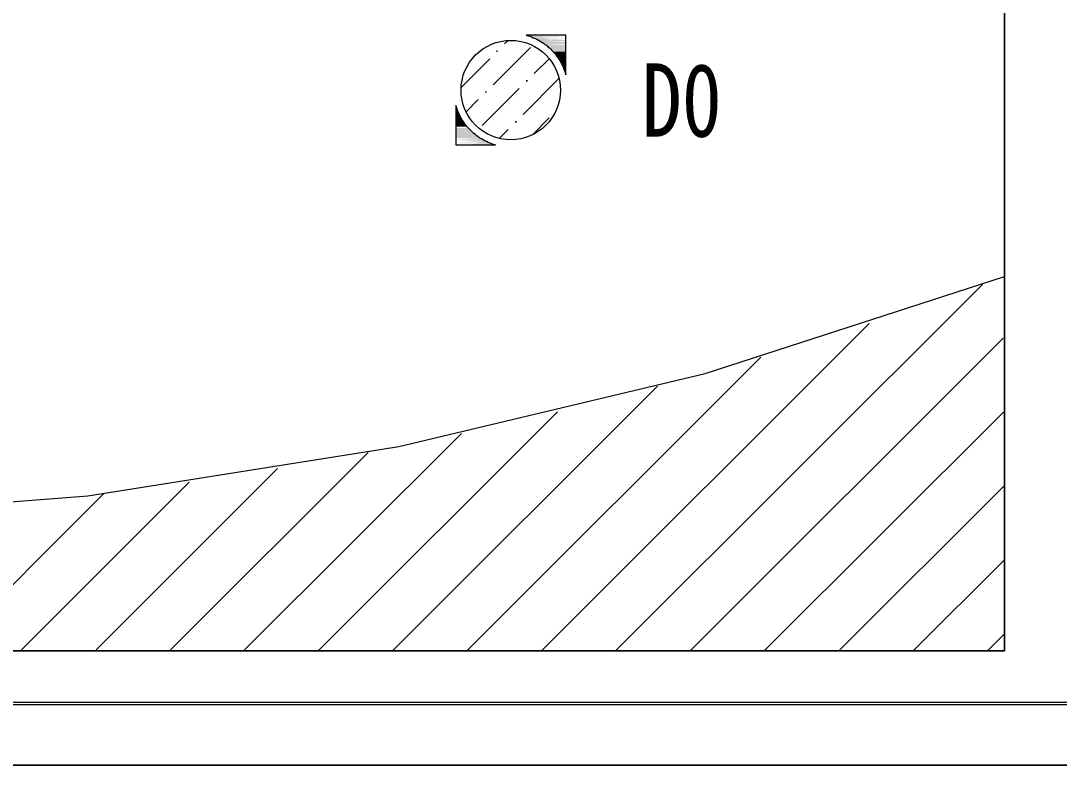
# Model space of a CAD drawing. Extents: x 164829 to 165429, y 198320 to 199620.
# Drawn here: x 165351.42 to 165383.24, y 199000.25 to 199023.04 of the extents above; entities that cross this region are included whole.
import ezdxf

# ---------------------------------------------------------------- set-up
doc = ezdxf.new("R2010")
doc.units = 0
doc.header["$MEASUREMENT"] = 0
doc.layers.add('元件', color=7, linetype='Continuous')
doc.styles.add('-宋体', font='', dxfattribs={"width": 0.7})
doc.styles.get('-宋体').set_extended_font_data('NSimSun')

# ---------------------------------------------------------------- blocks, each defined once
blk = doc.blocks.new('Manufacturer光辉电器PartName电源监控Series消防电源PartTypeMaxCurrent0MinCurrent0PolesMinPower0MaxPower0ShellFrameLimitingCurrentRemarkLibType2DelFlgfalseUpdateDate')
at = {"layer": '元件', "lineweight": 0, "transparency": 33554687}
h = blk.add_hatch(color=8, dxfattribs=at)
h.dxf.hatch_style = 2
h.paths.add_polyline_path([(27.698, 1.603), (27.751, 1.585), (28.906, 1.585)])
h = blk.add_hatch(color=8, dxfattribs=at)
h.dxf.hatch_style = 2
h.paths.add_polyline_path([(27.751, 1.585), (27.805, 1.568), (28.906, 1.568)])
h = blk.add_hatch(color=8, dxfattribs=at)
h.dxf.hatch_style = 2
h.paths.add_polyline_path([(27.805, 1.568), (27.859, 1.549), (28.906, 1.549)])
h = blk.add_hatch(color=8, dxfattribs=at)
h.dxf.hatch_style = 2
h.paths.add_polyline_path([(27.859, 1.549), (27.913, 1.523), (28.906, 1.523)])
h = blk.add_hatch(color=8, dxfattribs=at)
h.dxf.hatch_style = 2
h.paths.add_polyline_path([(27.913, 1.523), (27.966, 1.496), (28.906, 1.496)])
h = blk.add_hatch(color=8, dxfattribs=at)
h.dxf.hatch_style = 2
h.paths.add_polyline_path([(27.966, 1.496), (28.02, 1.478), (28.906, 1.478)])
h = blk.add_hatch(color=8, dxfattribs=at)
h.dxf.hatch_style = 2
h.paths.add_polyline_path([(28.02, 1.478), (28.073, 1.451), (28.906, 1.451)])
h = blk.add_hatch(color=8, dxfattribs=at)
h.dxf.hatch_style = 2
h.paths.add_polyline_path([(28.073, 1.451), (28.127, 1.416), (28.906, 1.416)])
h = blk.add_hatch(color=8, dxfattribs=at)
h.dxf.hatch_style = 2
h.paths.add_polyline_path([(28.073, 1.451), (28.906, 1.451), (28.906, 1.416)])
h = blk.add_hatch(color=8, dxfattribs=at)
h.dxf.hatch_style = 2
h.paths.add_polyline_path([(28.127, 1.416), (28.172, 1.389), (28.906, 1.389)])
h = blk.add_hatch(color=8, dxfattribs=at)
h.dxf.hatch_style = 2
h.paths.add_polyline_path([(28.172, 1.389), (28.226, 1.353), (28.906, 1.353)])
h = blk.add_hatch(color=8, dxfattribs=at)
h.dxf.hatch_style = 2
h.paths.add_polyline_path([(28.172, 1.389), (28.906, 1.389), (28.906, 1.353)])
h = blk.add_hatch(color=8, dxfattribs=at)
h.dxf.hatch_style = 2
h.paths.add_polyline_path([(28.226, 1.353), (28.27, 1.318), (28.906, 1.318)])
h = blk.add_hatch(color=8, dxfattribs=at)
h.dxf.hatch_style = 2
h.paths.add_polyline_path([(28.226, 1.353), (28.906, 1.353), (28.906, 1.318)])
h = blk.add_hatch(color=8, dxfattribs=at)
h.dxf.hatch_style = 2
h.paths.add_polyline_path([(28.27, 1.318), (28.316, 1.291), (28.906, 1.291)])
h = blk.add_hatch(color=8, dxfattribs=at)
h.dxf.hatch_style = 2
h.paths.add_polyline_path([(28.316, 1.291), (28.36, 1.246), (28.906, 1.246)])
h = blk.add_hatch(color=8, dxfattribs=at)
h.dxf.hatch_style = 2
h.paths.add_polyline_path([(28.316, 1.291), (28.906, 1.291), (28.906, 1.246)])
h = blk.add_hatch(color=8, dxfattribs=at)
h.dxf.hatch_style = 2
h.paths.add_polyline_path([(26.778, 1.136), (26.826, 1.136), (26.826, 1.088), (26.778, 1.088)])
h = blk.add_hatch(color=8, dxfattribs=at)
h.dxf.hatch_style = 2
h.paths.add_polyline_path([(28.36, 1.246), (28.405, 1.21), (28.906, 1.21)])
h = blk.add_hatch(color=8, dxfattribs=at)
h.dxf.hatch_style = 2
h.paths.add_polyline_path([(28.36, 1.246), (28.906, 1.246), (28.906, 1.21)])
h = blk.add_hatch(color=8, dxfattribs=at)
h.dxf.hatch_style = 2
h.paths.add_polyline_path([(28.405, 1.21), (28.449, 1.174), (28.906, 1.174)])
h = blk.add_hatch(color=8, dxfattribs=at)
h.dxf.hatch_style = 2
h.paths.add_polyline_path([(28.405, 1.21), (28.906, 1.21), (28.906, 1.174)])
h = blk.add_hatch(color=8, dxfattribs=at)
h.dxf.hatch_style = 2
h.paths.add_polyline_path([(28.449, 1.174), (28.485, 1.13), (28.906, 1.13)])
h = blk.add_hatch(color=8, dxfattribs=at)
h.dxf.hatch_style = 2
h.paths.add_polyline_path([(28.449, 1.174), (28.906, 1.174), (28.906, 1.13)])
h = blk.add_hatch(color=8, dxfattribs=at)
h.dxf.hatch_style = 2
h.paths.add_polyline_path([(28.485, 1.13), (28.522, 1.094), (28.906, 1.094)])
h = blk.add_hatch(color=8, dxfattribs=at)
h.dxf.hatch_style = 2
h.paths.add_polyline_path([(28.485, 1.13), (28.906, 1.13), (28.906, 1.094)])
h = blk.add_hatch(color=8, dxfattribs=at)
h.dxf.hatch_style = 2
h.paths.add_polyline_path([(28.522, 1.094), (28.566, 1.049), (28.906, 1.049)])
h = blk.add_hatch(color=8, dxfattribs=at)
h.dxf.hatch_style = 2
h.paths.add_polyline_path([(28.522, 1.094), (28.906, 1.094), (28.906, 1.049)])
h = blk.add_hatch(color=8, dxfattribs=at)
h.dxf.hatch_style = 2
h.paths.add_polyline_path([(28.566, 1.049), (28.601, 1.005), (28.906, 1.005)])
h = blk.add_hatch(color=8, dxfattribs=at)
h.dxf.hatch_style = 2
h.paths.add_polyline_path([(28.566, 1.049), (28.906, 1.049), (28.906, 1.005)])
h = blk.add_hatch(color=8, dxfattribs=at)
h.dxf.hatch_style = 2
h.paths.add_polyline_path([(28.601, 1.005), (28.628, 0.96), (28.906, 0.96)])
h = blk.add_hatch(color=8, dxfattribs=at)
h.dxf.hatch_style = 2
h.paths.add_polyline_path([(28.601, 1.005), (28.906, 1.005), (28.906, 0.96)])
h = blk.add_hatch(color=8, dxfattribs=at)
h.dxf.hatch_style = 2
h.paths.add_polyline_path([(28.628, 0.96), (28.664, 0.915), (28.906, 0.915)])
h = blk.add_hatch(color=8, dxfattribs=at)
h.dxf.hatch_style = 2
h.paths.add_polyline_path([(28.628, 0.96), (28.906, 0.96), (28.906, 0.915)])
h = blk.add_hatch(color=8, dxfattribs=at)
h.dxf.hatch_style = 2
h.paths.add_polyline_path([(28.664, 0.915), (28.691, 0.871), (28.906, 0.871)])
h = blk.add_hatch(color=8, dxfattribs=at)
h.dxf.hatch_style = 2
h.paths.add_polyline_path([(28.664, 0.915), (28.906, 0.915), (28.906, 0.871)])
h = blk.add_hatch(color=8, dxfattribs=at)
h.dxf.hatch_style = 2
h.paths.add_polyline_path([(28.691, 0.871), (28.727, 0.826), (28.906, 0.826)])
h = blk.add_hatch(color=8, dxfattribs=at)
h.dxf.hatch_style = 2
h.paths.add_polyline_path([(28.691, 0.871), (28.906, 0.871), (28.906, 0.826)])
h = blk.add_hatch(color=8, dxfattribs=at)
h.dxf.hatch_style = 2
h.paths.add_polyline_path([(28.727, 0.826), (28.753, 0.772), (28.906, 0.772)])
h = blk.add_hatch(color=8, dxfattribs=at)
h.dxf.hatch_style = 2
h.paths.add_polyline_path([(28.727, 0.826), (28.906, 0.826), (28.906, 0.772)])
h = blk.add_hatch(color=8, dxfattribs=at)
h.dxf.hatch_style = 2
h.paths.add_polyline_path([(28.753, 0.772), (28.78, 0.728), (28.906, 0.728)])
h = blk.add_hatch(color=8, dxfattribs=at)
h.dxf.hatch_style = 2
h.paths.add_polyline_path([(28.753, 0.772), (28.906, 0.772), (28.906, 0.728)])
h = blk.add_hatch(color=8, dxfattribs=at)
h.dxf.hatch_style = 2
h.paths.add_polyline_path([(28.78, 0.728), (28.799, 0.684), (28.906, 0.684)])
h = blk.add_hatch(color=8, dxfattribs=at)
h.dxf.hatch_style = 2
h.paths.add_polyline_path([(28.78, 0.728), (28.906, 0.728), (28.906, 0.684)])
h = blk.add_hatch(color=8, dxfattribs=at)
h.dxf.hatch_style = 2
h.paths.add_polyline_path([(28.799, 0.684), (28.826, 0.63), (28.906, 0.63)])
h = blk.add_hatch(color=8, dxfattribs=at)
h.dxf.hatch_style = 2
h.paths.add_polyline_path([(28.799, 0.684), (28.906, 0.684), (28.906, 0.63)])
h = blk.add_hatch(color=8, dxfattribs=at)
h.dxf.hatch_style = 2
h.paths.add_polyline_path([(28.826, 0.63), (28.843, 0.585), (28.906, 0.585)])
h = blk.add_hatch(color=8, dxfattribs=at)
h.dxf.hatch_style = 2
h.paths.add_polyline_path([(28.826, 0.63), (28.906, 0.63), (28.906, 0.585)])
h = blk.add_hatch(color=8, dxfattribs=at)
h.dxf.hatch_style = 2
h.paths.add_polyline_path([(28.843, 0.585), (28.861, 0.54), (28.906, 0.54)])
h = blk.add_hatch(color=8, dxfattribs=at)
h.dxf.hatch_style = 2
h.paths.add_polyline_path([(28.843, 0.585), (28.906, 0.585), (28.906, 0.54)])
h = blk.add_hatch(color=8, dxfattribs=at)
h.dxf.hatch_style = 2
h.paths.add_polyline_path([(28.861, 0.54), (28.906, 0.54), (28.906, 0.486)])
h = blk.add_hatch(color=8, dxfattribs=at)
h.dxf.hatch_style = 2
h.paths.add_polyline_path([(27.691, 0.225), (27.739, 0.225), (27.739, 0.177), (27.691, 0.177)])
h = blk.add_hatch(color=8, dxfattribs=at)
h.dxf.hatch_style = 2
h.paths.add_polyline_path([(26.439, -0.114), (26.487, -0.114), (26.487, -0.162), (26.439, -0.162)])
h = blk.add_hatch(color=8, dxfattribs=at)
h.dxf.hatch_style = 2
h.paths.add_polyline_path([(25.541, -0.603), (25.541, -0.648), (25.577, -0.648)])
h = blk.add_hatch(color=8, dxfattribs=at)
h.dxf.hatch_style = 2
h.paths.add_polyline_path([(25.541, -0.648), (25.541, -0.692), (25.594, -0.692)])
h = blk.add_hatch(color=8, dxfattribs=at)
h.dxf.hatch_style = 2
h.paths.add_polyline_path([(25.541, -0.648), (25.577, -0.648), (25.594, -0.692)])
h = blk.add_hatch(color=8, dxfattribs=at)
h.dxf.hatch_style = 2
h.paths.add_polyline_path([(25.541, -0.692), (25.541, -0.746), (25.612, -0.746)])
h = blk.add_hatch(color=8, dxfattribs=at)
h.dxf.hatch_style = 2
h.paths.add_polyline_path([(25.541, -0.692), (25.594, -0.692), (25.612, -0.746)])
h = blk.add_hatch(color=8, dxfattribs=at)
h.dxf.hatch_style = 2
h.paths.add_polyline_path([(25.541, -0.746), (25.541, -0.79), (25.63, -0.79)])
h = blk.add_hatch(color=8, dxfattribs=at)
h.dxf.hatch_style = 2
h.paths.add_polyline_path([(25.541, -0.746), (25.612, -0.746), (25.63, -0.79)])
h = blk.add_hatch(color=8, dxfattribs=at)
h.dxf.hatch_style = 2
h.paths.add_polyline_path([(25.541, -0.79), (25.541, -0.836), (25.657, -0.836)])
h = blk.add_hatch(color=8, dxfattribs=at)
h.dxf.hatch_style = 2
h.paths.add_polyline_path([(25.541, -0.79), (25.63, -0.79), (25.657, -0.836)])
h = blk.add_hatch(color=8, dxfattribs=at)
h.dxf.hatch_style = 2
h.paths.add_polyline_path([(25.541, -0.836), (25.541, -0.889), (25.675, -0.889)])
h = blk.add_hatch(color=8, dxfattribs=at)
h.dxf.hatch_style = 2
h.paths.add_polyline_path([(25.541, -0.836), (25.657, -0.836), (25.675, -0.889)])
h = blk.add_hatch(color=8, dxfattribs=at)
h.dxf.hatch_style = 2
h.paths.add_polyline_path([(25.541, -0.889), (25.541, -0.934), (25.702, -0.934)])
h = blk.add_hatch(color=8, dxfattribs=at)
h.dxf.hatch_style = 2
h.paths.add_polyline_path([(25.541, -0.889), (25.675, -0.889), (25.702, -0.934)])
h = blk.add_hatch(color=8, dxfattribs=at)
h.dxf.hatch_style = 2
h.paths.add_polyline_path([(25.541, -0.934), (25.541, -0.978), (25.729, -0.978)])
h = blk.add_hatch(color=8, dxfattribs=at)
h.dxf.hatch_style = 2
h.paths.add_polyline_path([(25.541, -0.934), (25.702, -0.934), (25.729, -0.978)])
h = blk.add_hatch(color=8, dxfattribs=at)
h.dxf.hatch_style = 2
h.paths.add_polyline_path([(25.541, -0.978), (25.541, -1.022), (25.756, -1.022)])
h = blk.add_hatch(color=8, dxfattribs=at)
h.dxf.hatch_style = 2
h.paths.add_polyline_path([(25.541, -0.978), (25.729, -0.978), (25.756, -1.022)])
h = blk.add_hatch(color=8, dxfattribs=at)
h.dxf.hatch_style = 2
h.paths.add_polyline_path([(25.541, -1.022), (25.541, -1.076), (25.791, -1.076)])
h = blk.add_hatch(color=8, dxfattribs=at)
h.dxf.hatch_style = 2
h.paths.add_polyline_path([(25.541, -1.022), (25.756, -1.022), (25.791, -1.076)])
h = blk.add_hatch(color=8, dxfattribs=at)
h.dxf.hatch_style = 2
h.paths.add_polyline_path([(25.541, -1.076), (25.541, -1.121), (25.818, -1.121)])
h = blk.add_hatch(color=8, dxfattribs=at)
h.dxf.hatch_style = 2
h.paths.add_polyline_path([(25.541, -1.076), (25.791, -1.076), (25.818, -1.121)])
h = blk.add_hatch(color=8, dxfattribs=at)
h.dxf.hatch_style = 2
h.paths.add_polyline_path([(25.541, -1.121), (25.541, -1.166), (25.854, -1.166)])
h = blk.add_hatch(color=8, dxfattribs=at)
h.dxf.hatch_style = 2
h.paths.add_polyline_path([(25.541, -1.121), (25.818, -1.121), (25.854, -1.166)])
h = blk.add_hatch(color=8, dxfattribs=at)
h.dxf.hatch_style = 2
h.paths.add_polyline_path([(25.541, -1.166), (25.541, -1.201), (25.889, -1.201)])
h = blk.add_hatch(color=8, dxfattribs=at)
h.dxf.hatch_style = 2
h.paths.add_polyline_path([(25.541, -1.166), (25.854, -1.166), (25.889, -1.201)])
h = blk.add_hatch(color=8, dxfattribs=at)
h.dxf.hatch_style = 2
h.paths.add_polyline_path([(25.541, -1.246), (25.541, -1.291), (25.97, -1.291)])
h = blk.add_hatch(color=8, dxfattribs=at)
h.dxf.hatch_style = 2
h.paths.add_polyline_path([(25.541, -1.246), (25.926, -1.246), (25.97, -1.291)])
h = blk.add_hatch(color=8, dxfattribs=at)
h.dxf.hatch_style = 2
h.paths.add_polyline_path([(27.352, -1.025), (27.4, -1.025), (27.4, -1.073), (27.352, -1.073)])
h = blk.add_hatch(color=8, dxfattribs=at)
h.dxf.hatch_style = 2
h.paths.add_polyline_path([(25.541, -1.291), (25.541, -1.326), (26.006, -1.326)])
h = blk.add_hatch(color=8, dxfattribs=at)
h.dxf.hatch_style = 2
h.paths.add_polyline_path([(25.541, -1.291), (25.97, -1.291), (26.006, -1.326)])
h = blk.add_hatch(color=8, dxfattribs=at)
h.dxf.hatch_style = 2
h.paths.add_polyline_path([(25.541, -1.326), (25.541, -1.372), (26.051, -1.372)])
h = blk.add_hatch(color=8, dxfattribs=at)
h.dxf.hatch_style = 2
h.paths.add_polyline_path([(25.541, -1.326), (26.006, -1.326), (26.051, -1.372)])
h = blk.add_hatch(color=8, dxfattribs=at)
h.dxf.hatch_style = 2
h.paths.add_polyline_path([(25.541, -1.372), (25.541, -1.407), (26.095, -1.407)])
h = blk.add_hatch(color=8, dxfattribs=at)
h.dxf.hatch_style = 2
h.paths.add_polyline_path([(25.541, -1.372), (26.051, -1.372), (26.095, -1.407)])
h = blk.add_hatch(color=8, dxfattribs=at)
h.dxf.hatch_style = 2
h.paths.add_polyline_path([(25.541, -1.407), (25.541, -1.443), (26.14, -1.443)])
h = blk.add_hatch(color=8, dxfattribs=at)
h.dxf.hatch_style = 2
h.paths.add_polyline_path([(25.541, -1.407), (26.095, -1.407), (26.14, -1.443)])
h = blk.add_hatch(color=8, dxfattribs=at)
h.dxf.hatch_style = 2
h.paths.add_polyline_path([(25.541, -1.443), (25.541, -1.478), (26.185, -1.478)])
h = blk.add_hatch(color=8, dxfattribs=at)
h.dxf.hatch_style = 2
h.paths.add_polyline_path([(25.541, -1.443), (26.14, -1.443), (26.185, -1.478)])
h = blk.add_hatch(color=8, dxfattribs=at)
h.dxf.hatch_style = 2
h.paths.add_polyline_path([(25.541, -1.478), (25.541, -1.514), (26.23, -1.514)])
h = blk.add_hatch(color=8, dxfattribs=at)
h.dxf.hatch_style = 2
h.paths.add_polyline_path([(25.541, -1.478), (26.185, -1.478), (26.23, -1.514)])
h = blk.add_hatch(color=8, dxfattribs=at)
h.dxf.hatch_style = 2
h.paths.add_polyline_path([(25.541, -1.514), (25.541, -1.549), (26.274, -1.549)])
h = blk.add_hatch(color=8, dxfattribs=at)
h.dxf.hatch_style = 2
h.paths.add_polyline_path([(25.541, -1.514), (26.23, -1.514), (26.274, -1.549)])
h = blk.add_hatch(color=8, dxfattribs=at)
h.dxf.hatch_style = 2
h.paths.add_polyline_path([(25.541, -1.549), (26.274, -1.549), (26.328, -1.576)])
h = blk.add_hatch(color=8, dxfattribs=at)
h.dxf.hatch_style = 2
h.paths.add_polyline_path([(25.541, -1.576), (26.328, -1.576), (26.382, -1.603)])
h = blk.add_hatch(color=8, dxfattribs=at)
h.dxf.hatch_style = 2
h.paths.add_polyline_path([(25.541, -1.603), (26.382, -1.603), (26.427, -1.63)])
h = blk.add_hatch(color=8, dxfattribs=at)
h.dxf.hatch_style = 2
h.paths.add_polyline_path([(25.541, -1.63), (26.427, -1.63), (26.48, -1.657)])
h = blk.add_hatch(color=8, dxfattribs=at)
h.dxf.hatch_style = 2
h.paths.add_polyline_path([(25.541, -1.657), (26.48, -1.657), (26.534, -1.683)])
h = blk.add_hatch(color=8, dxfattribs=at)
h.dxf.hatch_style = 2
h.paths.add_polyline_path([(25.541, -1.683), (26.534, -1.683), (26.588, -1.702)])
h = blk.add_hatch(color=8, dxfattribs=at)
h.dxf.hatch_style = 2
h.paths.add_polyline_path([(25.541, -1.702), (26.588, -1.702), (26.642, -1.728)])
h = blk.add_hatch(color=8, dxfattribs=at)
h.dxf.hatch_style = 2
h.paths.add_polyline_path([(25.541, -1.728), (26.642, -1.728), (26.695, -1.746)])
h = blk.add_hatch(color=8, dxfattribs=at)
h.dxf.hatch_style = 2
h.paths.add_polyline_path([(25.541, -1.746), (26.695, -1.746), (26.758, -1.755)])
at = {"layer": '元件', "color": 8, "lineweight": 0, "transparency": 33554687}
for points in [[(-45.67, 23.191), (45.67, 23.191), (45.67, -20.753), (-45.67, -20.753)], [(-42.698, 21.557), (42.35, 21.557), (42.35, -17.252), (-42.698, -17.252)]]:
    blk.add_lwpolyline(points, close=True, dxfattribs=at)
for points in [[(42.35, -17.252), (42.35, 21.557)], [(28.906, 1.603), (27.698, 1.603)], [(27.698, 1.603), (27.751, 1.585), (27.805, 1.568), (27.859, 1.549), (27.913, 1.523), (27.966, 1.496), (28.02, 1.478), (28.073, 1.451), (28.127, 1.416), (28.172, 1.389), (28.226, 1.353), (28.27, 1.318), (28.316, 1.291), (28.36, 1.246), (28.405, 1.21), (28.449, 1.174)], [(28.906, 0.388), (28.906, 1.603)], [(27.035, 1.335), (27.134, 1.433)], [(26.686, 0.085), (27.832, 1.228)], [(28.449, 1.174), (28.485, 1.13), (28.522, 1.094), (28.566, 1.049), (28.601, 1.005), (28.628, 0.96), (28.664, 0.915), (28.691, 0.871), (28.727, 0.826), (28.753, 0.772), (28.78, 0.728), (28.799, 0.684), (28.826, 0.63), (28.843, 0.585), (28.861, 0.54), (28.88, 0.486), (28.897, 0.442), (28.906, 0.388)], [(25.71, 0.013), (26.579, 0.88)], [(27.94, 0.424), (28.405, 0.889)], [(27.599, -0.826), (28.709, 0.281)], [(26.346, -1.166), (27.483, -0.031)], [(26.758, -1.755), (26.695, -1.746), (26.642, -1.728), (26.588, -1.702), (26.534, -1.683), (26.48, -1.657), (26.427, -1.63), (26.382, -1.603), (26.328, -1.576), (26.274, -1.549), (26.23, -1.514), (26.185, -1.478), (26.14, -1.443), (26.095, -1.407), (26.051, -1.372), (26.006, -1.326), (25.97, -1.291), (25.926, -1.246), (25.889, -1.201), (25.854, -1.166), (25.818, -1.121), (25.791, -1.076), (25.756, -1.022), (25.729, -0.978), (25.702, -0.934), (25.675, -0.889), (25.657, -0.836), (25.63, -0.79), (25.612, -0.746), (25.594, -0.692), (25.577, -0.648), (25.558, -0.603), (25.541, -0.549)], [(25.541, -0.549), (25.541, -1.755)], [(25.854, -0.746), (26.23, -0.371)], [(27.886, -1.451), (28.396, -0.934)], [(26.865, -1.558), (27.143, -1.282)], [(25.541, -1.755), (26.758, -1.755)], [(-42.698, -5.784), (-33.525, -8.758), (-24.144, -10.991), (-14.611, -12.5), (-4.999, -13.251), (4.65, -13.251), (14.263, -12.5), (23.796, -10.991), (33.175, -8.758), (42.35, -5.784)], [(30.446, -17.243), (41.679, -6.034)], [(28.172, -17.243), (38.205, -7.231)], [(32.728, -17.243), (42.305, -7.677)], [(25.899, -17.234), (34.885, -8.257)], [(23.625, -17.234), (31.717, -9.15)], [(21.343, -17.234), (28.655, -9.928)], [(35.001, -17.243), (42.314, -9.946)], [(19.07, -17.225), (25.71, -10.597)], [(16.796, -17.225), (22.856, -11.178)], [(14.523, -17.225), (20.081, -11.669)], [(12.24, -17.216), (17.377, -12.09)], [(37.275, -17.252), (42.323, -12.205)], [(9.966, -17.216), (14.756, -12.438)], [(39.548, -17.252), (42.341, -14.474)], [(41.831, -17.252), (42.35, -16.734)], [(-42.698, -17.252), (42.35, -17.252)], [(-45.366, -18.824), (45.366, -18.824)], [(-45.366, -18.896), (45.366, -18.896)], [(-45.67, -20.753), (45.67, -20.753)]]:
    blk.add_lwpolyline(points, dxfattribs=at)
blk.add_circle((27.223, -0.08), 1.522, dxfattribs=at)
at = {"layer": '元件', "color": 8, "lineweight": 0, "transparency": 33554687, "style": '-宋体', "width": 0.8}
blk.add_text('D0', height=2.25, dxfattribs=at).set_placement((31.238, -1.509))

msp = doc.modelspace()

# ---------------------------------------------------------------- block references
at = {"transparency": 33554687}
msp.add_blockref('Manufacturer光辉电器PartName电源监控Series消防电源PartTypeMaxCurrent0MinCurrent0PolesMinPower0MaxPower0ShellFrameLimitingCurrentRemarkLibType2DelFlgfalseUpdateDate', (165339.211, 199021.001), dxfattribs=at)

doc.saveas('drawing.dxf')
